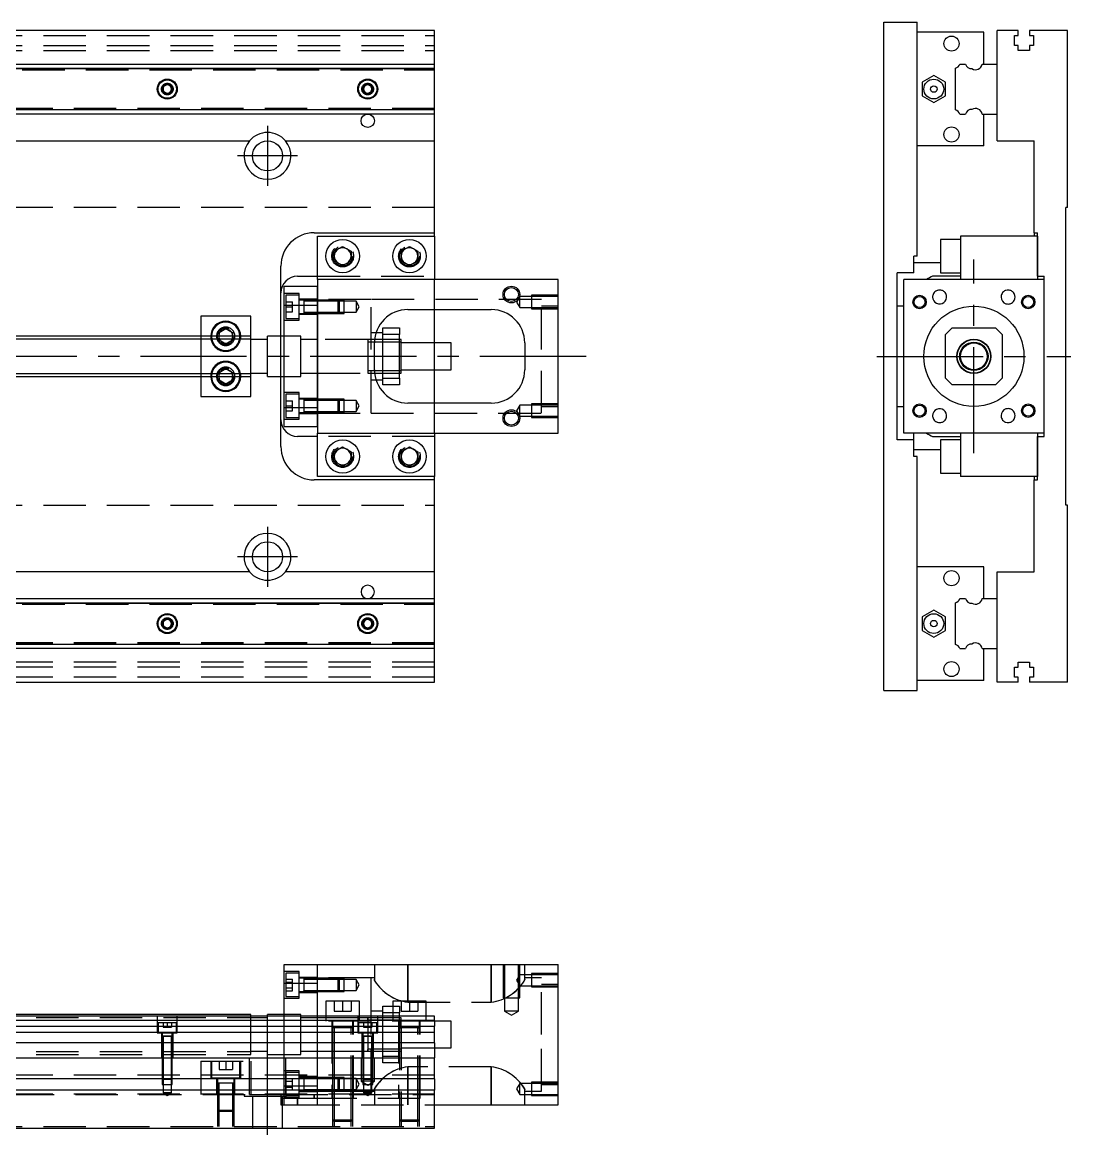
# Model space of a CAD drawing. Extents: x -8 to 650, y -300 to 102.
# Drawn here: x 336.6 to 650.4, y -233 to 100 of the extents above; entities that cross this region are included whole.
import ezdxf

# ---------------------------------------------------------------- set-up
doc = ezdxf.new("R2010")
doc.units = 0
doc.linetypes.add('CENTER', pattern=[50.8, 31.75, -6.35, 6.35, -6.35])
doc.linetypes.add('DASHED', pattern=[19.05, 12.7, -6.35])
doc.layers.get('0').update_dxf_attribs({"linetype": 'CONTINUOUS'})
doc.layers.add('CENTER', color=1, linetype='CENTER')

msp = doc.modelspace()

# ---------------------------------------------------------------- linework, layer by layer
at = {"color": 7, "linetype": 'CONTINUOUS'}
for p, q in [((594.45, -100), (594.45, 100)), ((594.45, 100), (604.45, 100)), ((604.45, 30), (604.45, 100)), ((460, 97.5), (330, 97.5)), ((460, 87.5), (460, 97.5)), ((624.45, 97), (604.45, 97)), ((624.45, 87.5), (624.45, 97)), ((628.45, 87.5), (628.45, 97.5)), ((634.75, 97.5), (628.45, 97.5)), ((634.75, 96), (634.75, 97.5)), ((638.15, 97.5), (638.15, 96)), ((649.45, 97.5), (638.15, 97.5)), ((649.45, 44.5), (649.45, 97.5)), ((633.6, 96), (634.75, 96)), ((633.6, 93), (633.6, 96)), ((638.15, 96), (639.3, 96)), ((639.3, 96), (639.3, 93)), ((634.75, 93), (633.6, 93)), ((634.75, 91.5), (634.75, 93)), ((638.15, 91.5), (634.75, 91.5)), ((638.15, 93), (638.15, 91.5)), ((639.3, 93), (638.15, 93)), ((330, 87.5), (460, 87.5)), ((460, 86.247728), (460, 87.5)), ((617.202272, 87.5), (618.97668, 87.5)), ((623.927372, 87.5), (628.45, 87.5)), ((628.45, 72.5), (628.45, 87.5)), ((628.45, 72.5), (628.45, 87.5)), ((330, 86.247728), (460, 86.247728)), ((460, 73.752272), (460, 86.247728)), ((609.44996, 84.041452), (605.94996, 82.020726)), ((612.949959, 82.020726), (609.44996, 84.041452)), ((615.95, 73.752272), (615.95, 86.247728)), ((378.75, 80.721688), (380, 81.443376)), ((378.75, 79.278312), (378.75, 80.721688)), ((380, 81.443376), (381.25, 80.721688)), ((381.25, 80.721688), (381.25, 79.278312)), ((438.75, 80.721688), (440, 81.443376)), ((438.75, 79.278312), (438.75, 80.721688)), ((440, 81.443376), (441.25, 80.721688)), ((441.25, 80.721688), (441.25, 79.278312)), ((605.94996, 82.020726), (605.949959, 77.979274)), ((612.949959, 77.979274), (612.949959, 82.020726)), ((380, 78.556624), (378.75, 79.278312)), ((381.25, 79.278312), (380, 78.556624)), ((440, 78.556624), (438.75, 79.278312)), ((441.25, 79.278312), (440, 78.556624)), ((605.949959, 77.979274), (609.44996, 75.958548)), ((609.44996, 75.958548), (612.949959, 77.979274)), ((460, 73.752272), (330, 73.752272)), ((460, 72.5), (460, 73.752272)), ((460, 72.5), (330, 72.5)), ((460, 64.5), (460, 72.5)), ((617.202272, 72.5), (618.97668, 72.5)), ((623.927372, 72.5), (628.45, 72.5)), ((624.45, 63), (624.45, 72.5)), ((628.45, 64.5), (628.45, 72.5)), ((330, 64.5), (404.638098, 64.5)), ((415.361902, 64.5), (460, 64.5)), ((460, 37), (460, 64.5)), ((628.45, 64.5), (639.45, 64.5)), ((639.45, 37), (639.45, 64.5)), ((624.45, 63), (604.45, 63)), ((649.45, 44.5), (648.95, 44.5)), ((648.95, -44.5), (648.95, 44.5)), ((424, 37), (460, 37)), ((460, 36), (460, 37)), ((639.45, 37), (640.45, 37)), ((639.45, 37), (639.45, 36)), ((640.45, 36), (640.45, 37)), ((425, 36), (460, 36)), ((425, 23), (425, 36)), ((460, 36), (460, 23)), ((611.45, 35), (611.45, 30)), ((617.45, 35), (611.45, 35)), ((640.45, 36), (617.45, 36)), ((617.45, 36), (617.45, 23)), ((640.45, 36), (640.45, 24)), ((640.45, 24), (640.45, 36)), ((430, 31.443376), (432.5, 32.886752)), ((430, 28.556624), (430, 31.443376)), ((432.5, 32.886752), (435, 31.443376)), ((435, 31.443376), (435, 28.556624)), ((450, 31.443376), (452.5, 32.886752)), ((450, 28.556624), (450, 31.443376)), ((452.5, 32.886752), (455, 31.443376)), ((455, 31.443376), (455, 28.556624)), ((604.45, 30), (603.45, 30)), ((603.45, 25), (603.45, 30)), ((611.45, 30), (611.45, 25)), ((414, 6), (414, 27)), ((432.5, 27.113248), (430, 28.556624)), ((435, 28.556624), (432.5, 27.113248)), ((452.5, 27.113248), (450, 28.556624)), ((455, 28.556624), (452.5, 27.113248)), ((611.45, 28), (603.45, 28)), ((419, 24), (425, 24)), ((603.45, 25), (598.45, 25)), ((598.45, -25), (598.45, 25)), ((617.45, 24), (609.080684, 24)), ((611.45, 25), (617.45, 25)), ((640.45, 24), (640.45, 23)), ((640.45, 24), (642.45, 24)), ((642.45, 23), (642.45, 24)), ((415, 21), (425, 21)), ((415, 15.32971), (415, 21)), ((425, 23), (425, 15.32971)), ((497, 23), (425, 23)), ((497, -23), (497, 23)), ((600.45, -23), (600.45, 23)), ((642.45, 23), (600.45, 23)), ((642.45, -23), (642.45, 23)), ((415, -15.32971), (415, 15.32971)), ((415, 15.32971), (425, 15.32971)), ((425, 15.32971), (425, -15.32971)), ((425, -15.32971), (425, 15.32971)), ((452, 14), (477, 14)), ((460, 4), (460, 14)), ((600.45, 15), (598.45, 15)), ((405, 12), (390, 12)), ((390, 12), (390, 6)), ((405, 6), (405, 12)), ((395.5, 7.1547), (397.5, 8.309402)), ((395.5, 6), (395.5, 7.1547)), ((397.5, 8.309402), (399.5, 7.1547)), ((399.5, 7.1547), (399.5, 6)), ((444.5, 7), (442.460608, 7)), ((444.5, 8.5), (449.5, 8.5)), ((444.5, 6.5), (444.5, 8.5)), ((449.5, 8.5), (449.5, 6.5)), ((614.95, 8.5), (612.95, 6.5)), ((614.95, 8.5), (627.95, 8.5)), ((629.95, 6.5), (627.95, 8.5)), ((405, 6), (330, 6)), ((405, -6), (405, 6)), ((410, 5), (405, 5)), ((410, -6), (410, 6)), ((415, 6), (410, 6)), ((442, -4), (442, 4)), ((444.5, 4.25), (442.003126, 4.25)), ((444.5, -6.5), (444.5, 6.5)), ((449.5, 6.5), (444.5, 6.5)), ((449.5, 4.25), (444.5, 4.25)), ((449.5, -6.5), (449.5, 6.5)), ((450, 5), (449.5, 5)), ((450, 4.25), (449.5, 4.25)), ((450, -5), (450, 5)), ((465, 4), (450, 4)), ((465, -4), (465, 4)), ((487, 4), (487, -4)), ((612.95, -6.5), (612.95, 6.5)), ((629.95, 6.5), (629.95, -6.5)), ((330, -6), (405, -6)), ((390, -6), (390, -12)), ((395.5, -7.1547), (395.5, -6)), ((399.5, -6), (399.5, -7.1547)), ((405, -5), (410, -5)), ((405, -12), (405, -6)), ((410, -6), (415, -6)), ((414, -27), (414, -6)), ((442.003126, -4.25), (444.5, -4.25)), ((444.5, -4.25), (449.5, -4.25)), ((444.5, -6.5), (449.5, -6.5)), ((444.5, -8.5), (444.5, -6.5)), ((449.5, -4.25), (450, -4.25)), ((449.5, -5), (450, -5)), ((449.5, -6.5), (449.5, -8.5)), ((450, -4), (465, -4)), ((460, -14), (460, -4)), ((612.95, -6.5), (614.95, -8.5)), ((627.95, -8.5), (629.95, -6.5)), ((397.5, -8.309402), (395.5, -7.1547)), ((399.5, -7.1547), (397.5, -8.309402)), ((442.460608, -7), (444.5, -7)), ((449.5, -8.5), (444.5, -8.5)), ((627.95, -8.5), (614.95, -8.5)), ((390, -12), (405, -12)), ((415, -15.32971), (425, -15.32971)), ((415, -21), (415, -15.32971)), ((425, -15.32971), (425, -23)), ((477, -14), (452, -14)), ((598.45, -15), (600.45, -15)), ((415, -21), (425, -21)), ((425, -23), (497, -23)), ((425, -36), (425, -23)), ((460, -23), (460, -36)), ((642.45, -23), (600.45, -23)), ((603.45, -25), (603.45, -23)), ((617.45, -23), (617.45, -36)), ((640.45, -23), (640.45, -24)), ((642.45, -24), (642.45, -23)), ((425, -24), (419, -24)), ((603.45, -25), (598.45, -25)), ((603.45, -30), (603.45, -25)), ((609.080684, -24), (617.45, -24)), ((611.45, -25), (611.45, -30)), ((617.45, -25), (611.45, -25)), ((640.45, -24), (640.45, -36)), ((640.45, -36), (640.45, -24)), ((640.45, -24), (642.45, -24)), ((430, -28.556624), (432.5, -27.113248)), ((430, -31.443376), (430, -28.556624)), ((432.5, -27.113248), (435, -28.556624)), ((435, -28.556624), (435, -31.443376)), ((450, -28.556624), (452.5, -27.113248)), ((450, -31.443376), (450, -28.556624)), ((452.5, -27.113248), (455, -28.556624)), ((455, -28.556624), (455, -31.443376)), ((611.45, -28), (603.45, -28)), ((432.5, -32.886752), (430, -31.443376)), ((435, -31.443376), (432.5, -32.886752)), ((452.5, -32.886752), (450, -31.443376)), ((455, -31.443376), (452.5, -32.886752)), ((604.45, -30), (603.45, -30)), ((604.45, -100), (604.45, -30)), ((611.45, -30), (611.45, -35)), ((460, -36), (425, -36)), ((460, -37), (460, -36)), ((611.45, -35), (617.45, -35)), ((640.45, -36), (617.45, -36)), ((639.45, -36), (639.45, -37)), ((640.45, -37), (640.45, -36)), ((460, -37), (424, -37)), ((460, -64.5), (460, -37)), ((639.45, -64.5), (639.45, -37)), ((639.45, -37), (640.45, -37)), ((649.45, -44.5), (648.95, -44.5)), ((649.45, -97.5), (649.45, -44.5)), ((624.45, -63), (604.45, -63)), ((624.45, -72.5), (624.45, -63)), ((404.638098, -64.5), (330, -64.5)), ((460, -64.5), (415.361902, -64.5)), ((460, -72.5), (460, -64.5)), ((628.45, -72.5), (628.45, -64.5)), ((628.45, -64.5), (639.45, -64.5)), ((330, -72.5), (460, -72.5)), ((460, -73.752272), (460, -72.5)), ((617.202272, -72.5), (618.97668, -72.5)), ((623.927372, -72.5), (628.45, -72.5)), ((628.45, -87.5), (628.45, -72.5)), ((628.45, -87.5), (628.45, -72.5)), ((330, -73.752272), (460, -73.752272)), ((460, -86.247728), (460, -73.752272)), ((609.44996, -75.958548), (605.94996, -77.979274)), ((612.949959, -77.979274), (609.44996, -75.958548)), ((615.95, -86.247728), (615.95, -73.752272)), ((378.75, -79.278312), (380, -78.556624)), ((378.75, -80.721688), (378.75, -79.278312)), ((380, -78.556624), (381.25, -79.278312)), ((381.25, -79.278312), (381.25, -80.721688)), ((438.75, -79.278312), (440, -78.556624)), ((438.75, -80.721688), (438.75, -79.278312)), ((440, -78.556624), (441.25, -79.278312)), ((441.25, -79.278312), (441.25, -80.721688)), ((605.94996, -77.979274), (605.949959, -82.020726)), ((612.949959, -82.020726), (612.949959, -77.979274)), ((380, -81.443376), (378.75, -80.721688)), ((381.25, -80.721688), (380, -81.443376)), ((440, -81.443376), (438.75, -80.721688)), ((441.25, -80.721688), (440, -81.443376)), ((605.949959, -82.020726), (609.44996, -84.041452)), ((609.44996, -84.041452), (612.949959, -82.020726)), ((460, -86.247728), (330, -86.247728)), ((460, -87.5), (460, -86.247728)), ((460, -87.5), (330, -87.5)), ((460, -97.5), (460, -87.5)), ((617.202272, -87.5), (618.97668, -87.5)), ((623.927372, -87.5), (628.45, -87.5)), ((624.45, -97), (624.45, -87.5)), ((628.45, -97.5), (628.45, -87.5)), ((633.6, -93), (634.75, -93)), ((633.6, -96), (633.6, -93)), ((634.75, -91.5), (638.15, -91.5)), ((634.75, -93), (634.75, -91.5)), ((638.15, -91.5), (638.15, -93)), ((638.15, -93), (639.3, -93)), ((639.3, -93), (639.3, -96)), ((634.75, -96), (633.6, -96)), ((634.75, -97.5), (634.75, -96)), ((638.15, -96), (638.15, -97.5)), ((639.3, -96), (638.15, -96)), ((330, -97.5), (460, -97.5)), ((624.45, -97), (604.45, -97)), ((634.75, -97.5), (628.45, -97.5)), ((649.45, -97.5), (638.15, -97.5)), ((594.45, -100), (604.45, -100)), ((415, -187.67029), (415, -182)), ((415, -182), (425, -182)), ((425, -182), (497, -182)), ((425, -197.5), (425, -182)), ((497, -224), (497, -182)), ((415, -197.5), (415, -187.67029)), ((415, -187.67029), (425, -187.67029)), ((437.5, -193), (427.5, -193)), ((427.5, -193), (427.5, -197.5)), ((437.5, -197.5), (437.5, -193)), ((457.5, -193), (447.5, -193)), ((447.5, -193), (447.5, -197.5)), ((457.5, -197.5), (457.5, -193)), ((405, -197), (323.5, -197)), ((460, -197.5), (323.5, -197.5)), ((460, -198.752272), (323.5, -198.752272)), ((405, -197.5), (405, -197)), ((410, -197.5), (410, -197)), ((415, -197), (410, -197)), ((440, -197.999994), (440, -208.000006)), ((440, -197.999994), (440, -198.75)), ((440, -198.75), (440, -199)), ((441, -198.75), (440, -198.75)), ((440, -199), (440, -199.5)), ((444.5, -198.75), (441, -198.75)), ((447.5, -198.75), (444.5, -198.75)), ((449.5, -198.75), (447.5, -198.75)), ((450, -198.75), (449.5, -198.75)), ((460, -198.752272), (460, -197.5)), ((460, -198.752272), (460, -200.52668)), ((323.5, -200.52668), (460, -200.52668)), ((460, -202.423076), (323.5, -202.423076)), ((435.500006, -201), (429.499994, -201)), ((435.500006, -201), (429.499994, -201)), ((440, -200.8), (440, -202.5)), ((440, -202.5), (440, -207.25)), ((440, -203), (440, -208.000006)), ((455.500006, -201), (449.499994, -201)), ((455.500006, -201), (449.499994, -201)), ((460, -202.423076), (460, -200.52668)), ((460, -205.477372), (460, -202.423076)), ((460, -205.477372), (323.5, -205.477372)), ((460, -205.477372), (460, -210)), ((440, -207.25), (450, -207.25)), ((0, -210), (460, -210)), ((460, -216.3), (460, -210)), ((460, -216.3), (0, -216.3)), ((460, -216.3), (460, -219.7)), ((460, -219.7), (0, -219.7)), ((460, -231), (460, -219.7)), ((460, -224), (497, -224)), ((0, -231), (460, -231))]:
    msp.add_line(p, q, dxfattribs=at)
at = {"color": 3, "linetype": 'DASHED'}
for p, q in [((0, 96), (460, 96)), ((0, 93), (460, 93)), ((0, 91.5), (460, 91.5)), ((298.5, 86.1), (460, 86.1)), ((298.5, 85.8), (460, 85.8)), ((330, 86.1147), (460, 86.1147)), ((381.477374, 80.25955), (381.5, 80)), ((441.477374, 80.25955), (441.5, 80)), ((460, 74.2), (298.5, 74.2)), ((460, 73.9), (298.5, 73.9)), ((460, 73.8853), (330, 73.8853)), ((460, 44.5), (0, 44.5)), ((429.5, 30), (429.520026, 30.346056)), ((449.5, 30), (449.520026, 30.346056)), ((425, 24), (460, 24)), ((425, 15.32971), (425, 21)), ((460, 14), (460, 23)), ((419.5, 18.849242), (415, 18.849242)), ((415.5, 18.349242), (415.5, 11.349242)), ((419.5, 18.349242), (415.5, 18.349242)), ((419.5, 10.849242), (419.5, 18.849242)), ((425, 17.099242), (419.5, 17.099242)), ((420.9, 16.849242), (419.5, 16.849242)), ((420.9, 16.849242), (420.895, 16.849242)), ((420.9, 16.849248), (420.9, 12.849238)), ((420.9, 16.849248), (420.9, 12.849238)), ((420.9, 16.849242), (420.9, 16.63278)), ((425, 16.849242), (420.9, 16.849242)), ((420.905, 16.849242), (420.9, 16.849242)), ((441, 17), (425, 17)), ((431.15, 16.849242), (425, 16.849242)), ((431.150006, 16.849238), (425, 16.849238)), ((431.15, 12.849242), (431.15, 16.849242)), ((431.5, 16.499242), (431.15, 16.849242)), ((433, 16.849238), (431.150006, 16.849238)), ((433, 12.849248), (433, 16.849238)), ((441, -17), (441, 17)), ((492, 17), (441, 17)), ((485.5, 17.913456), (484.547372, 16.263456)), ((485.5, 14.613456), (485.5, 17.913456)), ((489, 17.913456), (485.5, 17.913456)), ((489, 18.26345), (489, 14.26346)), ((497, 18.26345), (489, 18.26345)), ((497, 17.913456), (489, 17.913456)), ((492, -17), (492, 17)), ((415.5, 16.349242), (417.5, 16.349242)), ((415.5, 14.849242), (417.5, 14.849242)), ((415.5, 13.349242), (417.5, 13.349242)), ((417.5, 14.849242), (417.5, 16.349242)), ((417.5, 13.349242), (417.5, 14.849242)), ((420.9, 16.63278), (420.9, 13.065704)), ((425, 16.499242), (420.9, 16.499242)), ((431.5, 16.499242), (425, 16.499242)), ((431.5, 16.499242), (431.5, 13.199242)), ((433, 16.499242), (431.5, 16.499242)), ((436.5, 16.499242), (433, 16.499242)), ((436.5, 16.499242), (436.5, 13.199242)), ((437.452628, 14.849242), (436.5, 16.499242)), ((436.5, 13.199242), (437.452628, 14.849242)), ((484.547372, 16.263456), (485.5, 14.613456)), ((485.5, 14.613456), (489, 14.613456)), ((489, 14.613456), (497, 14.613456)), ((489, 14.26346), (497, 14.26346)), ((497, 15), (492, 15)), ((415, 10.849242), (419.5, 10.849242)), ((415.5, 11.349242), (419.5, 11.349242)), ((419.5, 12.849242), (420.9, 12.849242)), ((419.5, 12.599242), (425, 12.599242)), ((420.895, 12.849242), (420.9, 12.849242)), ((420.9, 13.199242), (425, 13.199242)), ((420.9, 13.065704), (420.9, 12.849242)), ((420.9, 12.849242), (425, 12.849242)), ((420.9, 12.849242), (420.905, 12.849242)), ((425, 13.199242), (431.5, 13.199242)), ((425, 12.849248), (431.150006, 12.849248)), ((425, 12.849242), (431.15, 12.849242)), ((431.15, 12.849242), (431.5, 13.199242)), ((431.150006, 12.849248), (433, 12.849248)), ((431.5, 13.199242), (433, 13.199242)), ((433, 13.199242), (436.5, 13.199242)), ((442.460608, 7), (441, 7)), ((390, 6), (390, -6)), ((395.5, 4.8453), (395.5, 6)), ((397.5, 3.690598), (395.5, 4.8453)), ((399.5, 4.8453), (397.5, 3.690598)), ((399.5, 6), (399.5, 4.8453)), ((399.983582, 6.286038), (400, 6)), ((414, -6), (414, 6)), ((420, 6), (415, 6)), ((420, -6), (420, 6)), ((425, 5), (420, 5)), ((440, 5), (425, 5)), ((440, 5), (439.995, 5)), ((440, 5.000006), (440, -5.000006)), ((440, 5), (440, 4.435078)), ((441, 5), (440, 5)), ((440.005, 5), (440, 5)), ((440, 4.435078), (440, -4.43509)), ((441, 4.25), (440, 4.25)), ((442.050126, 5), (441, 5)), ((442.003126, 4.25), (441, 4.25)), ((444.5, 5), (442.050126, 5)), ((449.5, 5), (444.5, 5)), ((460, -4), (460, 4)), ((395.5, -4.8453), (397.5, -3.690598)), ((395.5, -6), (395.5, -4.8453)), ((397.5, -3.690598), (399.5, -4.8453)), ((399.5, -4.8453), (399.5, -6)), ((399.983582, -5.713962), (400, -6)), ((415, -6), (420, -6)), ((420, -5), (425, -5)), ((425, -5), (440, -5)), ((439.995, -5), (440, -5)), ((440, -4.25), (441, -4.25)), ((440, -4.43509), (440, -4.998998)), ((440, -4.998998), (440, -5)), ((440, -5), (441, -5)), ((440, -5), (440.005, -5)), ((441, -4.25), (442.003126, -4.25)), ((441, -5), (442.050126, -5)), ((442.050126, -5), (444.5, -5)), ((444.5, -5), (449.5, -5)), ((441, -7), (442.460608, -7)), ((419.5, -10.849242), (415, -10.849242)), ((415.5, -11.349242), (415.5, -18.349242)), ((419.5, -11.349242), (415.5, -11.349242)), ((419.5, -18.849242), (419.5, -10.849242)), ((425, -12.599242), (419.5, -12.599242)), ((420.9, -12.849242), (419.5, -12.849242)), ((420.9, -12.849242), (420.895, -12.849242)), ((420.9, -12.849238), (420.9, -16.849248)), ((420.9, -12.849242), (420.9, -13.065704)), ((425, -12.849242), (420.9, -12.849242)), ((420.905, -12.849242), (420.9, -12.849242)), ((420.9, -13.065704), (420.9, -16.63278)), ((425, -13.199242), (420.9, -13.199242)), ((431.15, -12.849242), (425, -12.849242)), ((431.150006, -12.849248), (425, -12.849248)), ((431.5, -13.199242), (425, -13.199242)), ((431.15, -16.849242), (431.15, -12.849242)), ((431.5, -13.199242), (431.15, -12.849242)), ((433, -12.849248), (431.150006, -12.849248)), ((431.5, -13.199242), (431.5, -16.499242)), ((433, -13.199242), (431.5, -13.199242)), ((433, -16.849238), (433, -12.849248)), ((436.5, -13.199242), (433, -13.199242)), ((436.5, -13.199242), (436.5, -16.499242)), ((437.452628, -14.849242), (436.5, -13.199242)), ((415.5, -13.349242), (417.5, -13.349242)), ((415.5, -14.849242), (417.5, -14.849242)), ((415.5, -16.349242), (417.5, -16.349242)), ((417.5, -14.849242), (417.5, -13.349242)), ((417.5, -16.349242), (417.5, -14.849242)), ((420.9, -16.499242), (425, -16.499242)), ((420.9, -16.63278), (420.9, -16.849242)), ((425, -21), (425, -15.32971)), ((425, -16.499242), (431.5, -16.499242)), ((431.15, -16.849242), (431.5, -16.499242)), ((431.5, -16.499242), (433, -16.499242)), ((433, -16.499242), (436.5, -16.499242)), ((436.5, -16.499242), (437.452628, -14.849242)), ((460, -23), (460, -14)), ((485.5, -14.613456), (484.547372, -16.263456)), ((484.547372, -16.263456), (485.5, -17.913456)), ((485.5, -17.913456), (485.5, -14.613456)), ((489, -14.613456), (485.5, -14.613456)), ((489, -14.26346), (489, -18.26345)), ((497, -14.26346), (489, -14.26346)), ((497, -14.613456), (489, -14.613456)), ((492, -15), (497, -15)), ((415, -18.849242), (419.5, -18.849242)), ((415.5, -18.349242), (419.5, -18.349242)), ((419.5, -16.849242), (420.9, -16.849242)), ((419.5, -17.099242), (425, -17.099242)), ((420.895, -16.849242), (420.9, -16.849242)), ((420.9, -16.849242), (425, -16.849242)), ((420.9, -16.849242), (420.905, -16.849242)), ((425, -16.849238), (431.150006, -16.849238)), ((425, -16.849242), (431.15, -16.849242)), ((425, -17), (441, -17)), ((431.150006, -16.849238), (433, -16.849238)), ((441, -17), (492, -17)), ((485.5, -17.913456), (489, -17.913456)), ((489, -17.913456), (497, -17.913456)), ((489, -18.26345), (497, -18.26345)), ((460, -24), (425, -24)), ((429.5, -30), (429.520026, -29.653944)), ((455.477798, -29.635694), (455.5, -30)), ((0, -44.5), (460, -44.5)), ((298.5, -73.9), (460, -73.9)), ((298.5, -74.2), (460, -74.2)), ((330, -73.8853), (460, -73.8853)), ((381.477374, -79.74045), (381.5, -80)), ((441.477374, -79.74045), (441.5, -80)), ((460, -85.8), (298.5, -85.8)), ((460, -86.1), (298.5, -86.1)), ((460, -86.1147), (330, -86.1147)), ((460, -91.5), (0, -91.5)), ((460, -93), (0, -93)), ((460, -96), (0, -96)), ((442, -182), (442, -186.477288)), ((452, -193.35635), (452, -182)), ((452, -182), (452, -193.35635)), ((477, -182), (477, -193.35635)), ((477, -193.35635), (477, -182)), ((480.500006, -182), (480.500006, -192)), ((480.9, -182), (480.9, -192)), ((485.1, -192), (485.1, -182)), ((485.499994, -192), (485.499994, -182)), ((487, -186.477288), (487, -182)), ((419.5, -184.150758), (415, -184.150758)), ((415.5, -184.650758), (415.5, -188.150758)), ((419.5, -184.650758), (415.5, -184.650758)), ((415.5, -186.418706), (417.5, -186.418706)), ((417.5, -187.284732), (417.5, -186.418706)), ((419.5, -192.150758), (419.5, -184.150758)), ((425, -185.900758), (419.5, -185.900758)), ((420.9, -186.150758), (419.5, -186.150758)), ((420.9, -186.150758), (420.895, -186.150758)), ((420.9, -186.150752), (420.9, -190.150762)), ((420.9, -186.150752), (420.9, -190.150762)), ((420.9, -186.150752), (420.9, -186.500758)), ((420.9, -186.150758), (420.9, -186.367426)), ((425, -186.150758), (420.9, -186.150758)), ((420.905, -186.150758), (420.9, -186.150758)), ((420.9, -186.367426), (420.9, -188.150758)), ((441, -186), (425, -186)), ((431.15, -186.150758), (425, -186.150758)), ((431.150006, -186.150762), (425, -186.150762)), ((431.15, -188.150758), (431.15, -186.150758)), ((431.5, -186.500758), (431.15, -186.150758)), ((433, -186.150762), (431.150006, -186.150762)), ((433, -190.150752), (433, -186.150762)), ((441, -197.5), (441, -186)), ((442, -186), (441, -186)), ((442.038578, -186.714492), (442, -186.477288)), ((442, -186.477288), (442.033206, -186.69572)), ((485.5, -185.086544), (484.547372, -186.736544)), ((489, -185.086544), (485.5, -185.086544)), ((486.961422, -186.714492), (487, -186.477288)), ((487, -186.477288), (486.966794, -186.69572)), ((492, -186), (487, -186)), ((489, -184.73655), (489, -188.73654)), ((497, -184.73655), (489, -184.73655)), ((497, -185.086544), (489, -185.086544)), ((492, -203), (492, -186)), ((415.5, -187.284732), (417.5, -187.284732)), ((415.5, -188.150758), (415.5, -191.650758)), ((415.5, -189.016782), (417.5, -189.016782)), ((417.5, -189.016782), (417.5, -187.284732)), ((417.5, -189.882808), (417.5, -189.016782)), ((420.9, -186.500758), (420.9, -188.017714)), ((425, -186.500758), (420.9, -186.500758)), ((420.9, -188.017714), (420.9, -188.283802)), ((420.9, -188.150758), (420.9, -190.150762)), ((420.9, -188.150758), (420.9, -190.150762)), ((420.9, -188.150758), (420.9, -189.93405)), ((420.9, -188.283802), (420.9, -189.800758)), ((420.9, -189.800758), (425, -189.800758)), ((431.5, -186.500758), (425, -186.500758)), ((425, -189.800758), (431.5, -189.800758)), ((431.15, -190.150758), (431.15, -188.150758)), ((431.15, -190.150758), (431.5, -189.800758)), ((431.5, -186.500758), (431.5, -188.150758)), ((433, -186.500758), (431.5, -186.500758)), ((431.5, -188.150758), (431.5, -189.800758)), ((431.5, -189.800758), (433, -189.800758)), ((436.5, -186.500758), (433, -186.500758)), ((433, -189.800758), (436.5, -189.800758)), ((436.5, -186.500758), (436.5, -188.150758)), ((437.452628, -188.150758), (436.5, -186.500758)), ((436.5, -188.150758), (436.5, -189.800758)), ((436.5, -189.800758), (437.452628, -188.150758)), ((442.033206, -186.69572), (442.130496, -186.952408)), ((442.151334, -186.995906), (442.038578, -186.714492)), ((484.547372, -186.736544), (485.5, -188.386544)), ((485.5, -188.386544), (489, -188.386544)), ((486.848666, -186.995906), (486.961422, -186.714492)), ((486.966794, -186.69572), (486.869504, -186.952408)), ((489, -188.386544), (497, -188.386544)), ((489, -188.73654), (497, -188.73654)), ((497, -188), (492, -188)), ((415, -192.150758), (419.5, -192.150758)), ((415.5, -189.882808), (417.5, -189.882808)), ((415.5, -191.650758), (419.5, -191.650758)), ((419.5, -190.150758), (420.905, -190.150758)), ((419.5, -190.400758), (425, -190.400758)), ((420.895, -190.150758), (425, -190.150758)), ((420.9, -189.93405), (420.9, -190.150758)), ((420.9, -189.93405), (420.9, -190.150758)), ((420.9, -190.150758), (420.9, -189.93409)), ((420.9, -190.150758), (420.9, -189.93409)), ((425, -190.150752), (431.150006, -190.150752)), ((425, -190.150758), (431.15, -190.150758)), ((430, -193), (430, -196)), ((431.150006, -190.150752), (433, -190.150752)), ((432.5, -193), (432.5, -196)), ((435, -193), (435, -196)), ((450, -193), (450, -196)), ((452.5, -193), (452.5, -196)), ((455, -193), (455, -196)), ((480.500006, -192), (485.499994, -192)), ((480.9, -192), (480.9, -196)), ((485.1, -196), (485.1, -192)), ((430, -196), (432.5, -196)), ((432.5, -196), (435, -196)), ((444.5, -196), (441, -196)), ((444.5, -194.5), (447.5, -194.5)), ((444.5, -196.5), (444.5, -194.5)), ((447.5, -194.5), (449.5, -194.5)), ((449.5, -194.5), (449.5, -196.5)), ((450, -196), (452.5, -196)), ((452, -193.35635), (477, -193.35635)), ((452.5, -196), (455, -196)), ((485.1, -196), (480.9, -196)), ((480.9, -196), (483, -197.212436)), ((483, -197.212436), (485.1, -196)), ((55, -197.875), (405, -197.875)), ((377, -197.5), (377, -202.5)), ((382.75, -199.5), (377.25, -199.5)), ((377.25, -199.5), (377.25, -202.5)), ((378.75, -199.5), (378.75, -200.8)), ((380, -199.5), (380, -200.8)), ((381.25, -199.5), (381.25, -200.8)), ((382.75, -202.5), (382.75, -199.5)), ((383, -202.5), (383, -197.5)), ((405, -203), (405, -197.5)), ((410, -198), (405, -198)), ((410, -203), (410, -197.5)), ((420, -197), (415, -197)), ((415, -210), (415, -197.5)), ((420, -197.5), (420, -197)), ((420, -203), (420, -197.5)), ((425, -198), (420, -198)), ((425, -199), (425, -197.5)), ((427.5, -198), (425, -198)), ((460, -199), (425, -199)), ((425, -210), (425, -199)), ((427.5, -197.5), (427.5, -199)), ((437.5, -198), (427.5, -198)), ((429.25, -199), (429.25, -222)), ((429.5, -199), (429.5, -201)), ((435.5, -201), (435.5, -199)), ((435.75, -222), (435.75, -199)), ((437, -197.5), (437, -202.5)), ((442.75, -199.5), (437.25, -199.5)), ((437.25, -199.5), (437.25, -202.5)), ((437.5, -199), (437.5, -197.5)), ((440, -198), (437.5, -198)), ((438.75, -199.5), (438.75, -200.8)), ((440, -198), (439.995, -198)), ((440, -198), (440, -198.564922)), ((440, -198.564038), (440, -198)), ((440.005, -198), (440, -198)), ((441, -198), (440, -198)), ((440, -198.564922), (440, -198.999226)), ((440, -198.999226), (440, -199.399154)), ((440, -199.5), (440, -200.8)), ((441, -199), (441, -197.5)), ((444.5, -198), (441, -198)), ((441, -199.5), (441, -199)), ((441, -202.5), (441, -199.5)), ((441.25, -199.5), (441.25, -200.8)), ((442.75, -202.5), (442.75, -199.5)), ((443, -202.5), (443, -197.5)), ((447.5, -196.5), (444.5, -196.5)), ((444.5, -197.5), (444.5, -196.5)), ((444.5, -199), (444.5, -197.5)), ((447.5, -198), (444.5, -198)), ((444.5, -209.5), (444.5, -199)), ((449.5, -196.5), (447.5, -196.5)), ((447.5, -197.5), (447.5, -199)), ((449.5, -198), (447.5, -198)), ((449.25, -199), (449.25, -222)), ((449.5, -197.5), (449.5, -196.5)), ((449.5, -199), (449.5, -197.5)), ((450, -198), (449.5, -198)), ((449.5, -199), (449.5, -201)), ((450, -199), (450, -198)), ((450, -201), (450, -199)), ((455.5, -201), (455.5, -199)), ((455.75, -222), (455.75, -199)), ((457.5, -199), (457.5, -197.5)), ((465, -199), (460, -199)), ((465, -203), (465, -199)), ((377, -202.5), (383, -202.5)), ((378.25, -202.5), (378.25, -210)), ((378.5, -202.5), (378.5, -203.5)), ((378.75, -200.8), (380, -200.8)), ((380, -200.8), (381.25, -200.8)), ((381.5, -203.5), (381.5, -202.5)), ((381.75, -210), (381.75, -202.5)), ((405, -209), (405, -203)), ((410, -209), (410, -203)), ((420, -209), (420, -203)), ((429.5, -200.995), (429.5, -201)), ((429.849602, -201), (429.5, -201)), ((429.5, -201), (429.5, -201.005)), ((429.5, -201), (429.5, -210)), ((435.15035, -201), (429.849602, -201)), ((430, -201), (430, -210)), ((435, -222), (435, -201)), ((435.5, -201), (435.15035, -201)), ((435.5, -201), (435.5, -200.995)), ((435.5, -201.005), (435.5, -201)), ((435.5, -222), (435.5, -201)), ((437, -202.5), (443, -202.5)), ((438.25, -202.5), (438.25, -210)), ((438.5, -202.5), (438.5, -203.5)), ((438.75, -200.8), (440, -200.8)), ((440, -200.8), (441.25, -200.8)), ((440, -200.899918), (440, -202.499894)), ((440, -202.499894), (440, -203.200036)), ((441, -203), (441, -202.5)), ((441, -220), (441, -203)), ((441.5, -203.5), (441.5, -202.5)), ((441.75, -210), (441.75, -202.5)), ((449.5, -200.995), (449.5, -201)), ((449.5, -201), (449.84965, -201)), ((449.849602, -201), (449.5, -201)), ((449.5, -201), (449.5, -222)), ((449.5, -201), (449.5, -201.005)), ((455.15035, -201), (449.849602, -201)), ((450, -201), (450, -222)), ((455, -222), (455, -201)), ((455.150204, -201), (455.5, -201)), ((455.5, -201), (455.15035, -201)), ((455.5, -201), (455.5, -200.995)), ((455.5, -222), (455.5, -201)), ((455.5, -201.005), (455.5, -201)), ((465, -207), (465, -203)), ((492, -220), (492, -203)), ((381.500006, -203.5), (378.499994, -203.5)), ((379.998804, -203.5), (378.499994, -203.5)), ((379.998804, -203.5), (378.499994, -203.5)), ((378.5, -203.495), (378.5, -203.5)), ((378.5, -203.5), (378.62467, -203.5)), ((378.624678, -203.5), (378.5, -203.5)), ((378.624678, -203.5), (378.5, -203.5)), ((378.5, -203.5), (378.5, -203.505)), ((378.5, -203.5), (378.5, -210)), ((378.62467, -203.5), (381.375392, -203.5)), ((379.998804, -203.5), (378.624678, -203.5)), ((379.998804, -203.5), (378.624678, -203.5)), ((378.75, -203.5), (378.75, -210)), ((381.500006, -203.5), (379.998804, -203.5)), ((381.500006, -203.5), (379.998804, -203.5)), ((381.37533, -203.5), (379.998804, -203.5)), ((381.37533, -203.5), (379.998804, -203.5)), ((381.25, -210), (381.25, -203.5)), ((381.5, -203.5), (381.37533, -203.5)), ((381.5, -203.5), (381.37533, -203.5)), ((381.375392, -203.5), (381.5, -203.5)), ((381.5, -203.5), (381.5, -203.495)), ((381.5, -203.505), (381.5, -203.5)), ((381.5, -210), (381.5, -203.5)), ((439.998804, -203.5), (438.499994, -203.5)), ((439.998804, -203.5), (438.499994, -203.5)), ((438.5, -203.495), (438.5, -203.5)), ((438.5, -203.5), (438.62467, -203.5)), ((438.624678, -203.5), (438.5, -203.5)), ((438.624678, -203.5), (438.5, -203.5)), ((438.5, -203.5), (438.5, -210)), ((438.5, -203.5), (438.5, -203.505)), ((438.62467, -203.5), (441.375392, -203.5)), ((439.998804, -203.5), (438.624678, -203.5)), ((439.998804, -203.5), (438.624678, -203.5)), ((438.75, -203.5), (438.75, -210)), ((441.500006, -203.5), (439.998804, -203.5)), ((441.500006, -203.5), (439.998804, -203.5)), ((441.37533, -203.5), (439.998804, -203.5)), ((441.37533, -203.5), (439.998804, -203.5)), ((440, -203.200036), (440, -207.43509)), ((441.25, -210), (441.25, -203.5)), ((441.5, -203.5), (441.37533, -203.5)), ((441.5, -203.5), (441.37533, -203.5)), ((441.375392, -203.5), (441.5, -203.5)), ((441.5, -203.5), (441.5, -203.495)), ((441.5, -210), (441.5, -203.5)), ((441.5, -203.505), (441.5, -203.5)), ((55, -208.125), (405, -208.125)), ((55, -209), (405, -209)), ((405, -208), (410, -208)), ((410, -209), (415, -209)), ((415, -209), (420, -209)), ((420, -208), (425, -208)), ((425, -208), (429.5, -208)), ((429.5, -208), (430, -208)), ((430, -208), (440.005, -208)), ((439.995, -208), (449.5, -208)), ((440, -207.43509), (440, -208)), ((440, -208), (440, -207.435962)), ((440.005, -208), (449.5, -208)), ((444.5, -209.5), (449.5, -209.5)), ((444.5, -211.5), (444.5, -209.5)), ((449.5, -208), (450, -208)), ((450, -207), (460, -207)), ((460, -207), (465, -207)), ((378.5, -210), (378.5, -216.25)), ((378.500006, -210), (378.500006, -216.250006)), ((378.75, -210), (378.75, -216.3)), ((381.25, -216.3), (381.25, -210)), ((381.499994, -216.250006), (381.499994, -210)), ((381.5, -216.25), (381.5, -210)), ((390, -211), (390, -216.3)), ((390, -211), (405, -211)), ((393, -211), (393, -216)), ((393.25, -211), (393.25, -216)), ((395.5, -211), (395.5, -213.5)), ((397.5, -211), (397.5, -213.5)), ((399.5, -211), (399.5, -213.5)), ((401.75, -216), (401.75, -211)), ((402, -216), (402, -211)), ((404.638098, -221), (404.638098, -210)), ((405, -211), (405, -216.3)), ((415, -216.3), (415, -210)), ((415.361902, -210), (415.361902, -221)), ((425, -216.3), (425, -210)), ((429.5, -210), (429.5, -216.3)), ((430, -210), (430, -216.3)), ((438, -210), (438, -217)), ((438.5, -210), (438.5, -216.25)), ((438.500006, -210), (438.500006, -216.250006)), ((438.75, -210), (438.75, -216.3)), ((441.25, -216.3), (441.25, -210)), ((441.499994, -216.250006), (441.499994, -210)), ((441.5, -216.25), (441.5, -210)), ((442, -217), (442, -210)), ((449.5, -211.5), (444.5, -211.5)), ((477, -212.64365), (452, -212.64365)), ((452, -224), (452, -212.64365)), ((452, -212.64365), (452, -222)), ((477, -212.64365), (477, -224)), ((477, -224), (477, -212.64365)), ((460, -215.15), (0, -215.15)), ((378.5, -216.25), (381.5, -216.25)), ((378.5, -216.25), (378.55, -216.3)), ((378.500006, -216.250006), (378.500006, -216.3)), ((378.500006, -216.3), (378.500006, -218)), ((378.55, -216.3), (378.75, -216.5)), ((378.75, -216.3), (378.75, -216.5)), ((381.25, -216.5), (381.25, -216.3)), ((381.25, -216.5), (381.45, -216.3)), ((381.45, -216.3), (381.5, -216.25)), ((381.499994, -216.3), (381.499994, -216.250006)), ((381.499994, -218), (381.499994, -216.3)), ((390, -216.3), (390, -219.7)), ((393, -216), (402, -216)), ((394.75, -216), (394.75, -221)), ((395, -216), (395, -216.3)), ((395, -216.3), (395, -217.6)), ((395.5, -213.5), (397.5, -213.5)), ((397.5, -213.5), (399.5, -213.5)), ((400, -216.3), (400, -216)), ((400, -217.6), (400, -216.3)), ((400.25, -221), (400.25, -216)), ((405, -216.3), (405, -219.7)), ((419.5, -213.849242), (415, -213.849242)), ((415, -218.32971), (415, -216.3)), ((415.5, -214.349242), (415.5, -216.3)), ((419.5, -214.349242), (415.5, -214.349242)), ((415.5, -216.117192), (417.5, -216.117192)), ((415.5, -216.3), (415.5, -217.849242)), ((417.5, -216.983218), (417.5, -216.117192)), ((419.5, -221.849242), (419.5, -213.849242)), ((425, -215.599242), (419.5, -215.599242)), ((420.9, -215.849242), (419.5, -215.849242)), ((420.9, -215.849242), (420.895, -215.849242)), ((420.9, -215.849238), (420.9, -219.849248)), ((420.9, -215.849238), (420.9, -216.3)), ((420.9, -215.849242), (420.9, -216.06591)), ((425, -215.849242), (420.9, -215.849242)), ((420.905, -215.849242), (420.9, -215.849242)), ((420.9, -216.06591), (420.9, -216.299676)), ((425, -216.199242), (420.9, -216.199242)), ((420.9, -216.299676), (420.9, -216.434256)), ((420.9, -216.3), (420.9, -216.434252)), ((420.9, -216.434252), (420.9, -217.709196)), ((420.9, -216.434256), (420.9, -217.849242)), ((429.5, -215.849242), (425, -215.849242)), ((429.5, -215.849248), (425, -215.849248)), ((429.5, -216.199242), (425, -216.199242)), ((425, -219.7), (425, -216.3)), ((430, -215.849242), (429.5, -215.849242)), ((430, -215.849248), (429.5, -215.849248)), ((430, -216.199242), (429.5, -216.199242)), ((429.5, -216.3), (429.5, -219.7)), ((431.15, -215.849242), (430, -215.849242)), ((431.150006, -215.849248), (430, -215.849248)), ((431.5, -216.199242), (430, -216.199242)), ((430, -216.3), (430, -219.7)), ((431.15, -216.3), (431.15, -215.849242)), ((431.5, -216.199242), (431.15, -215.849242)), ((431.15, -217.849242), (431.15, -216.3)), ((433, -215.849248), (431.150006, -215.849248)), ((431.5, -216.199242), (431.5, -216.3)), ((433, -216.199242), (431.5, -216.199242)), ((431.5, -216.3), (431.5, -217.849242)), ((433, -216.3), (433, -215.849248)), ((436.5, -216.199242), (433, -216.199242)), ((433, -219.7), (433, -216.3)), ((436.5, -216.199242), (436.5, -217.849242)), ((437.452628, -217.849242), (436.5, -216.199242)), ((438.5, -216.25), (441.5, -216.25)), ((438.5, -216.25), (438.55, -216.3)), ((438.500006, -216.250006), (438.500006, -216.3)), ((438.500006, -216.3), (438.500006, -218)), ((438.55, -216.3), (438.75, -216.5)), ((438.75, -216.3), (438.75, -216.5)), ((441.25, -216.5), (441.25, -216.3)), ((441.25, -216.5), (441.45, -216.3)), ((441.45, -216.3), (441.5, -216.25)), ((441.499994, -216.3), (441.499994, -216.250006)), ((441.499994, -218), (441.499994, -216.3)), ((378.500006, -218), (381.499994, -218)), ((381.25, -216.5), (378.75, -216.5)), ((378.75, -216.5), (378.75, -218)), ((378.75, -218), (378.75, -220.5)), ((381.25, -218), (381.25, -216.5)), ((381.25, -220.5), (381.25, -218)), ((390, -219.7), (390, -221)), ((400.000006, -217.6), (394.999994, -217.6)), ((400.000006, -217.6), (394.999994, -217.6)), ((395, -217.595), (395, -217.6)), ((395.257468, -217.6), (395, -217.6)), ((395, -217.6), (395, -217.605)), ((395, -217.6), (395, -219.7)), ((395, -219.7), (395, -221)), ((399.742552, -217.6), (395.257468, -217.6)), ((395.4, -217.6), (395.4, -219.7)), ((395.4, -219.7), (395.4, -221)), ((399.6, -219.7), (399.6, -217.6)), ((399.6, -221), (399.6, -219.7)), ((400, -217.6), (399.742552, -217.6)), ((400, -217.6), (400, -217.595)), ((400, -217.605), (400, -217.6)), ((400, -219.7), (400, -217.6)), ((400, -221), (400, -219.7)), ((405, -219.7), (405, -221)), ((415, -218.32971), (425, -218.32971)), ((415, -219.7), (415, -218.32971)), ((415, -221), (415, -219.7)), ((415.5, -216.983218), (417.5, -216.983218)), ((415.5, -217.849242), (415.5, -219.7)), ((415.5, -218.715268), (417.5, -218.715268)), ((415.5, -219.581294), (417.5, -219.581294)), ((415.5, -219.7), (415.5, -221)), ((417.5, -218.715268), (417.5, -216.983218)), ((417.5, -219.581294), (417.5, -218.715268)), ((420.9, -217.709196), (420.9, -217.989288)), ((420.9, -217.849242), (420.9, -219.849248)), ((420.9, -217.849242), (420.9, -219.264302)), ((420.9, -217.989288), (420.9, -219.264304)), ((420.9, -219.264302), (420.9, -219.632534)), ((420.9, -219.264304), (420.9, -219.7)), ((420.9, -219.499242), (425, -219.499242)), ((420.9, -219.632534), (420.9, -219.700154)), ((420.9, -219.7), (420.9, -219.849248)), ((420.9, -219.700154), (420.9, -219.849242)), ((425, -219.499242), (429.5, -219.499242)), ((425, -222), (425, -219.7)), ((429.5, -219.499242), (430, -219.499242)), ((429.5, -219.7), (429.5, -222)), ((430, -219.499242), (431.5, -219.499242)), ((430, -219.7), (430, -222)), ((431.15, -219.7), (431.15, -217.849242)), ((431.15, -219.849242), (431.15, -219.7)), ((431.15, -219.849242), (431.299242, -219.7)), ((431.299242, -219.7), (431.5, -219.499242)), ((431.5, -217.849242), (431.5, -219.499242)), ((431.5, -219.499242), (433, -219.499242)), ((433, -219.499242), (436.5, -219.499242)), ((433, -219.849238), (433, -219.7)), ((436.5, -217.849242), (436.5, -219.499242)), ((436.5, -219.499242), (437.452628, -217.849242)), ((442, -217), (438, -217)), ((438, -217), (440, -218.1547)), ((438.500006, -218), (441.499994, -218)), ((441.25, -216.5), (438.75, -216.5)), ((438.75, -216.5), (438.75, -218)), ((438.75, -218), (438.75, -220.5)), ((440, -218.1547), (442, -217)), ((441.25, -218), (441.25, -216.5)), ((441.25, -220.5), (441.25, -218)), ((442.038578, -219.285508), (442, -219.522712)), ((442, -219.522712), (442.033206, -219.30428)), ((442, -219.522712), (442, -224)), ((442.033206, -219.30428), (442.130496, -219.047592)), ((442.151334, -219.004094), (442.038578, -219.285508)), ((485.5, -217.613456), (484.547372, -219.263456)), ((484.547372, -219.263456), (485.5, -220.913456)), ((485.5, -220.913456), (485.5, -217.613456)), ((489, -217.613456), (485.5, -217.613456)), ((486.848666, -219.004094), (486.961422, -219.285508)), ((486.966794, -219.30428), (486.869504, -219.047592)), ((486.961422, -219.285508), (487, -219.522712)), ((487, -219.522712), (486.966794, -219.30428)), ((487, -224), (487, -219.522712)), ((489, -217.26346), (489, -221.26345)), ((497, -217.26346), (489, -217.26346)), ((497, -217.613456), (489, -217.613456)), ((492, -218), (497, -218)), ((460, -220.85), (0, -220.85)), ((295.361902, -221), (404.638098, -221)), ((381.25, -220.5), (378.75, -220.5)), ((378.75, -220.5), (380, -221.221688)), ((380, -221.221688), (381.25, -220.5)), ((395, -221), (395, -225.6)), ((395.000006, -221), (395.000006, -225.600006)), ((395.4, -221), (395.4, -226)), ((399.6, -226), (399.6, -221)), ((399.999994, -225.600006), (399.999994, -221)), ((400, -225.6), (400, -221)), ((403, -221), (403, -221.5)), ((403, -221.5), (417, -221.5)), ((404.638098, -221), (415.361902, -221)), ((405.5, -221.5), (405.5, -231)), ((414, -221), (414, -222)), ((414, -222), (424, -222)), ((414, -222), (414, -224)), ((414.5, -231), (414.5, -221.5)), ((415, -224), (415, -221)), ((415, -221.849242), (419.5, -221.849242)), ((415.361902, -221), (460, -221)), ((415.5, -221), (415.5, -221.349242)), ((415.5, -221.349242), (419.5, -221.349242)), ((417, -221.5), (417, -221)), ((419, -224), (419, -222)), ((419, -222), (419, -224)), ((419.5, -219.849242), (420.9, -219.849242)), ((419.5, -220.099242), (425, -220.099242)), ((420.895, -219.849242), (420.9, -219.849242)), ((420.9, -219.849242), (425, -219.849242)), ((420.9, -219.849242), (420.905, -219.849242)), ((424, -222), (424, -221)), ((424, -221), (424, -222)), ((424, -222), (460, -222)), ((425, -219.849238), (429.5, -219.849238)), ((425, -219.849242), (429.5, -219.849242)), ((425, -220), (429.5, -220)), ((425, -224), (425, -222)), ((429.5, -219.849238), (430, -219.849238)), ((429.5, -219.849242), (430, -219.849242)), ((429.5, -220), (430, -220)), ((429.5, -222), (429.5, -228.5)), ((429.500006, -222), (429.500006, -228.500006)), ((430, -219.849238), (431.150006, -219.849238)), ((430, -219.849242), (431.15, -219.849242)), ((430, -220), (441, -220)), ((430, -222), (430, -229)), ((431.150006, -219.849238), (433, -219.849238)), ((435, -229), (435, -222)), ((435.499994, -228.500006), (435.499994, -222)), ((435.5, -228.5), (435.5, -222)), ((441.25, -220.5), (438.75, -220.5)), ((438.75, -220.5), (440, -221.221688)), ((440, -221.221688), (441.25, -220.5)), ((441, -220), (442, -220)), ((449.5, -222), (449.5, -228.5)), ((449.500006, -222), (449.500006, -228.500006)), ((450, -222), (450, -229)), ((452, -222), (452, -224)), ((455, -229), (455, -222)), ((455.499994, -228.500006), (455.499994, -222)), ((455.5, -228.5), (455.5, -222)), ((485.5, -220.913456), (489, -220.913456)), ((487, -220), (492, -220)), ((489, -220.913456), (497, -220.913456)), ((489, -221.26345), (497, -221.26345)), ((395, -225.6), (400, -225.6)), ((395, -225.6), (395.4, -226)), ((395.000006, -225.600006), (395.000006, -230.5)), ((399.6, -226), (395.4, -226)), ((395.4, -226), (395.4, -230.5)), ((399.6, -226), (400, -225.6)), ((399.6, -230.5), (399.6, -226)), ((399.999994, -230.5), (399.999994, -225.600006)), ((414, -224), (419, -224)), ((419, -224), (460, -224)), ((429.5, -228.5), (435.5, -228.5)), ((429.5, -228.5), (430, -229)), ((429.500006, -228.500006), (429.500006, -230.5)), ((435, -229), (430, -229)), ((430, -229), (430, -230.5)), ((435, -229), (435.5, -228.5)), ((435, -230.5), (435, -229)), ((435.499994, -230.5), (435.499994, -228.500006)), ((449.5, -228.5), (455.5, -228.5)), ((449.5, -228.5), (450, -229)), ((449.500006, -228.500006), (449.500006, -230.5)), ((455, -229), (450, -229)), ((450, -229), (450, -230.5)), ((455, -229), (455.5, -228.5)), ((455, -230.5), (455, -229)), ((455.499994, -230.5), (455.499994, -228.500006)), ((0, -230.5), (460, -230.5))]:
    msp.add_line(p, q, dxfattribs=at)
at = {"color": 3, "linetype": 'CONTINUOUS'}
for p, q in [((405, 5.125), (330, 5.125)), ((330, -5.125), (405, -5.125))]:
    msp.add_line(p, q, dxfattribs=at)
at = {"color": 7, "linetype": 'CONTINUOUS'}
for centre, radius in [((614.749959, 93.6), 2.25), ((380, 80), 3), ((380, 80), 2.75), ((440, 80), 3), ((440, 80), 2.75), ((609.44996, 80), 2.97), ((609.44996, 80), 0.97), ((440, 70.5), 2), ((614.749959, 66.4), 2.25), ((410, 60), 4.5), ((432.5, 30), 5), ((452.5, 30), 5), ((483, 18.5), 2.1), ((605.186544, 16.263456), 1.65), ((637.713456, 16.263456), 1.65), ((621.45, 0), 15), ((621.45, 0), 5.125), ((621.45, 0), 5), ((621.45, 0), 4.25), ((621.45, 0), 4), ((483, -18.5), 2.1), ((605.186544, -16.263456), 1.65), ((637.713456, -16.263456), 1.65), ((432.5, -30), 5), ((452.5, -30), 5), ((410, -60), 4.5), ((614.749959, -66.4), 2.25), ((380, -80), 3), ((380, -80), 2.75), ((440, -80), 3), ((440, -80), 2.75), ((609.44996, -80), 2.97), ((609.44996, -80), 0.97), ((614.749959, -93.6), 2.25)]:
    msp.add_circle(centre, radius, dxfattribs=at)
at = {"color": 3, "linetype": 'DASHED'}
for centre, radius in [((380, 80), 1.75), ((380, 80), 1.5), ((440, 80), 1.75), ((440, 80), 1.5), ((432.5, 30), 3.25), ((432.5, 30), 3), ((452.5, 30), 3.25), ((452.5, 30), 3), ((397.5, 6), 2.5), ((397.5, -6), 2.5), ((432.5, -30), 3.25), ((432.5, -30), 3), ((452.5, -30), 3.25), ((452.5, -30), 3), ((380, -80), 1.75), ((380, -80), 1.5), ((440, -80), 1.75), ((440, -80), 1.5)]:
    msp.add_circle(centre, radius, dxfattribs=at)
at = {"color": 3, "linetype": 'CONTINUOUS'}
for centre, radius in [((483, 18.5), 2.5), ((605.186544, 16.263456), 2), ((637.713456, 16.263456), 2), ((483, -18.5), 2.5), ((605.186544, -16.263456), 2), ((637.713456, -16.263456), 2)]:
    msp.add_circle(centre, radius, dxfattribs=at)
at = {"color": 7, "linetype": 'CONTINUOUS'}
for centre, radius, start, end in [((615.55, 87.9), 1.7, 283.608961, 346.391039), ((620.65, 87.8), 1.7, 190.164249, 277.540197), ((621.95, 87.8), 2, 237.42103, 351.373073), ((380, 80), 1.25, 120, 180), ((380, 80), 1.25, 180, 240), ((380, 80), 1.25, 60, 120), ((380, 80), 1.25, 0, 60), ((380, 80), 1.25, 300, 0), ((440, 80), 1.25, 120, 180), ((440, 80), 1.25, 180, 240), ((440, 80), 1.25, 60, 120), ((440, 80), 1.25, 0, 60), ((440, 80), 1.25, 300, 0), ((380, 80), 1.25, 240, 300), ((440, 80), 1.25, 240, 300), ((615.55, 72.1), 1.7, 13.608961, 76.391039), ((620.65, 72.2), 1.7, 82.459803, 169.835751), ((621.95, 72.2), 2, 8.626927, 122.57897), ((410, 60), 7, 40.005201, 139.994799), ((410, 60), 7, 139.994799, 40.005201), ((424, 27), 10, 90, 180), ((432.5, 30), 2.5, 120, 180), ((432.5, 30), 2.5, 180, 240), ((432.5, 30), 2.5, 60, 120), ((432.5, 30), 2.5, 0, 60), ((432.5, 30), 2.5, 300, 0), ((452.5, 30), 2.5, 120, 180), ((452.5, 30), 2.5, 180, 240), ((452.5, 30), 2.5, 60, 120), ((452.5, 30), 2.5, 0, 60), ((452.5, 30), 2.5, 300, 0), ((432.5, 30), 2.5, 240, 300), ((452.5, 30), 2.5, 240, 300), ((419, 19), 5, 90, 180), ((621.45, 0), 27, 117.266044, 121.586338), ((611.2, 17.75352), 2.1, 167.75279, 180), ((611.2, 17.75352), 2.1, 180, 12.24721), ((611.2, 17.75352), 2.1, 132.24721, 167.75279), ((611.2, 17.75352), 2.1, 110.924832, 132.24721), ((611.2, 17.75352), 2.1, 107.75279, 110.924832), ((611.2, 17.75352), 2.1, 72.24721, 107.75279), ((611.2, 17.75352), 2.1, 47.75279, 72.24721), ((611.2, 17.75352), 2.1, 12.24721, 47.75279), ((631.7, 17.75352), 2.1, 167.75279, 180), ((631.7, 17.75352), 2.1, 180, 252.24721), ((631.7, 17.75352), 2.1, 132.24721, 167.75279), ((631.7, 17.75352), 2.1, 107.75279, 132.24721), ((631.7, 17.75352), 2.1, 72.24721, 107.75279), ((631.7, 17.75352), 2.1, 47.75279, 72.24721), ((631.7, 17.75352), 2.1, 12.24721, 47.75279), ((631.7, 17.75352), 2.1, 312.24721, 345.563947), ((631.7, 17.75352), 2.1, 345.563947, 347.75279), ((631.7, 17.75352), 2.1, 347.75279, 12.24721), ((452, 4), 10, 90, 180), ((477, 4), 10, 0, 90), ((631.7, 17.75352), 2.1, 252.24721, 287.75279), ((631.7, 17.75352), 2.1, 287.75279, 309.893783), ((631.7, 17.75352), 2.1, 309.893783, 312.24721), ((397.5, 6), 4.5, 0, 180), ((397.5, 6), 4.25, 0, 180), ((397.5, 6), 2.1, 137.75279, 162.24721), ((397.5, 6), 2.1, 102.24721, 137.75279), ((397.5, 6), 2.1, 77.75279, 102.24721), ((397.5, 6), 2.1, 42.24721, 77.75279), ((397.5, 6), 2.1, 17.75279, 42.24721), ((397.5, 6), 2.1, 162.24721, 180), ((397.5, 6), 2.1, 180, 197.75279), ((397.5, 6), 2.1, 197.75279, 342.24721), ((397.5, 6), 2.1, 0, 17.75279), ((397.5, 6), 2.1, 342.24721, 0), ((397.5, -6), 4.5, 180, 0), ((397.5, -6), 4.25, 180, 0), ((397.5, -6), 2.1, 162.24721, 180), ((397.5, -6), 2.1, 180, 197.75279), ((397.5, -6), 2.1, 17.75279, 162.24721), ((397.5, -6), 2.1, 197.75279, 222.24721), ((397.5, -6), 2.1, 317.75279, 342.24721), ((397.5, -6), 2.1, 0, 17.75279), ((397.5, -6), 2.1, 342.24721, 0), ((452, -4), 10, 180, 270), ((477, -4), 10, 270, 0), ((397.5, -6), 2.1, 222.24721, 257.75279), ((397.5, -6), 2.1, 257.75279, 282.24721), ((397.5, -6), 2.1, 282.24721, 317.75279), ((611.2, -17.75352), 2.1, 347.75279, 180), ((631.7, -17.75352), 2.1, 107.75279, 180), ((631.7, -17.75352), 2.1, 72.24721, 107.75279), ((631.7, -17.75352), 2.1, 50.106217, 72.24721), ((631.7, -17.75352), 2.1, 47.75279, 50.106217), ((631.7, -17.75352), 2.1, 14.436053, 47.75279), ((419, -19), 5, 180, 270), ((611.2, -17.75352), 2.1, 180, 192.24721), ((611.2, -17.75352), 2.1, 192.24721, 227.75279), ((611.2, -17.75352), 2.1, 227.75279, 249.075168), ((611.2, -17.75352), 2.1, 249.075168, 252.24721), ((611.2, -17.75352), 2.1, 252.24721, 287.75279), ((611.2, -17.75352), 2.1, 287.75279, 312.24721), ((611.2, -17.75352), 2.1, 312.24721, 347.75279), ((631.7, -17.75352), 2.1, 180, 192.24721), ((631.7, -17.75352), 2.1, 192.24721, 227.75279), ((631.7, -17.75352), 2.1, 227.75279, 252.24721), ((631.7, -17.75352), 2.1, 252.24721, 287.75279), ((631.7, -17.75352), 2.1, 287.75279, 312.24721), ((631.7, -17.75352), 2.1, 312.24721, 347.75279), ((631.7, -17.75352), 2.1, 12.24721, 14.436053), ((631.7, -17.75352), 2.1, 347.75279, 12.24721), ((621.45, 0), 27, 238.413662, 242.733956), ((424, -27), 10, 180, 270), ((432.5, -30), 2.5, 120, 180), ((432.5, -30), 2.5, 60, 120), ((432.5, -30), 2.5, 0, 60), ((452.5, -30), 2.5, 120, 180), ((452.5, -30), 2.5, 60, 120), ((452.5, -30), 2.5, 0, 60), ((432.5, -30), 2.5, 180, 240), ((432.5, -30), 2.5, 240, 300), ((432.5, -30), 2.5, 300, 0), ((452.5, -30), 2.5, 180, 240), ((452.5, -30), 2.5, 240, 300), ((452.5, -30), 2.5, 300, 0), ((410, -60), 7, 319.994799, 220.005201), ((410, -60), 7, 220.005201, 319.994799), ((440, -70.5), 2, 90, 270), ((440, -70.5), 2, 270, 90), ((615.55, -72.1), 1.7, 283.608961, 346.391039), ((620.65, -72.2), 1.7, 190.164249, 277.540197), ((621.95, -72.2), 2, 237.42103, 351.373073), ((380, -80), 1.25, 120, 180), ((380, -80), 1.25, 60, 120), ((380, -80), 1.25, 0, 60), ((440, -80), 1.25, 120, 180), ((440, -80), 1.25, 60, 120), ((440, -80), 1.25, 0, 60), ((380, -80), 1.25, 180, 240), ((380, -80), 1.25, 240, 300), ((380, -80), 1.25, 300, 0), ((440, -80), 1.25, 180, 240), ((440, -80), 1.25, 240, 300), ((440, -80), 1.25, 300, 0), ((615.55, -87.9), 1.7, 13.608961, 76.391039), ((620.65, -87.8), 1.7, 82.459803, 169.835751), ((621.95, -87.8), 2, 8.626927, 122.57897)]:
    msp.add_arc(centre, radius, start, end, dxfattribs=at)
at = {"color": 3, "linetype": 'DASHED'}
for centre, radius, start, end in [((397.5, 6), 2.75, 0, 180), ((397.5, 6), 4.5, 180, 191.212271), ((397.5, 6), 4.5, 191.212271, 348.787729), ((397.5, 6), 4.25, 180, 191.881156), ((397.5, 6), 4.25, 191.881156, 348.118844), ((397.5, 6), 2.75, 180, 198.553005), ((397.5, 6), 2.75, 198.553005, 341.446995), ((397.5, 6), 2.75, 341.446995, 0), ((397.5, 6), 4.25, 348.118844, 0), ((397.5, 6), 4.5, 348.787729, 0), ((397.5, -6), 4.5, 11.212271, 168.787729), ((397.5, -6), 4.25, 11.881156, 168.118844), ((397.5, -6), 2.75, 18.553005, 161.446995), ((397.5, -6), 4.5, 168.787729, 180), ((397.5, -6), 4.25, 168.118844, 180), ((397.5, -6), 2.75, 161.446995, 180), ((397.5, -6), 2.75, 180, 0), ((397.5, -6), 2.75, 0, 18.553005), ((397.5, -6), 4.25, 0, 11.881156), ((397.5, -6), 4.5, 0, 11.212271), ((453.97411, -179.506712), 13.989624, 212.15624316, 261.88777618), ((453.996387, -179.459917), 14.039103, 212.46509038, 261.82472024), ((475.02589, -179.506712), 13.989624, 278.11222382, 327.84375684), ((475.003613, -179.459917), 14.039103, 278.17527976, 327.53490962), ((453.97411, -226.493288), 13.989624, 98.11222382, 147.84375684), ((453.996387, -226.540083), 14.039103, 98.17527976, 147.53490962), ((475.02589, -226.493288), 13.989624, 32.15624316, 81.88777618), ((475.003613, -226.540083), 14.039103, 32.46509038, 81.82472024)]:
    msp.add_arc(centre, radius, start, end, dxfattribs=at)
at = {"layer": 'CENTER', "color": 1, "linetype": 'CENTER'}
for p, q in [((410, 69), (410, 51)), ((419, 60), (401, 60)), ((621.45, -29), (621.45, 29)), ((505.361871, 0), (-8.32213, 0)), ((592.45, 0), (650.45, 0)), ((410, -51), (410, -69)), ((419, -60), (401, -60)), ((410, -233), (410, -208))]:
    msp.add_line(p, q, dxfattribs=at)

doc.saveas('drawing.dxf')
